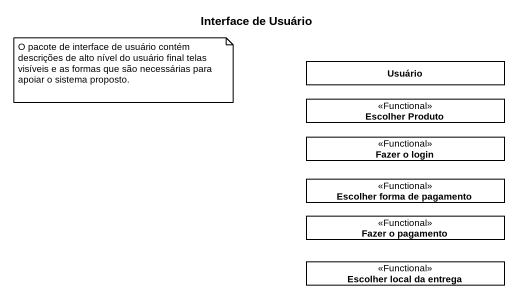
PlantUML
@startuml
title Interface de Usuário
hide circle
hide empty members
class Usuário
class "Escolher Produto" as Escolher_Produto <<Functional>>
class "Fazer o login" as Fazer_o_login <<Functional>>
class "Escolher forma de pagamento" as Escolher_forma_de_pagamento <<Functional>>
class "Fazer o pagamento" as Fazer_o_pagamento <<Functional>>
class "Escolher local da entrega" as Escolher_local_da_entrega <<Functional>>
note as N1
  O pacote de interface de usuário contém descrições de alto nível do usuário final telas visíveis e as formas que são necessárias para apoiar o sistema proposto.
end note
@enduml
